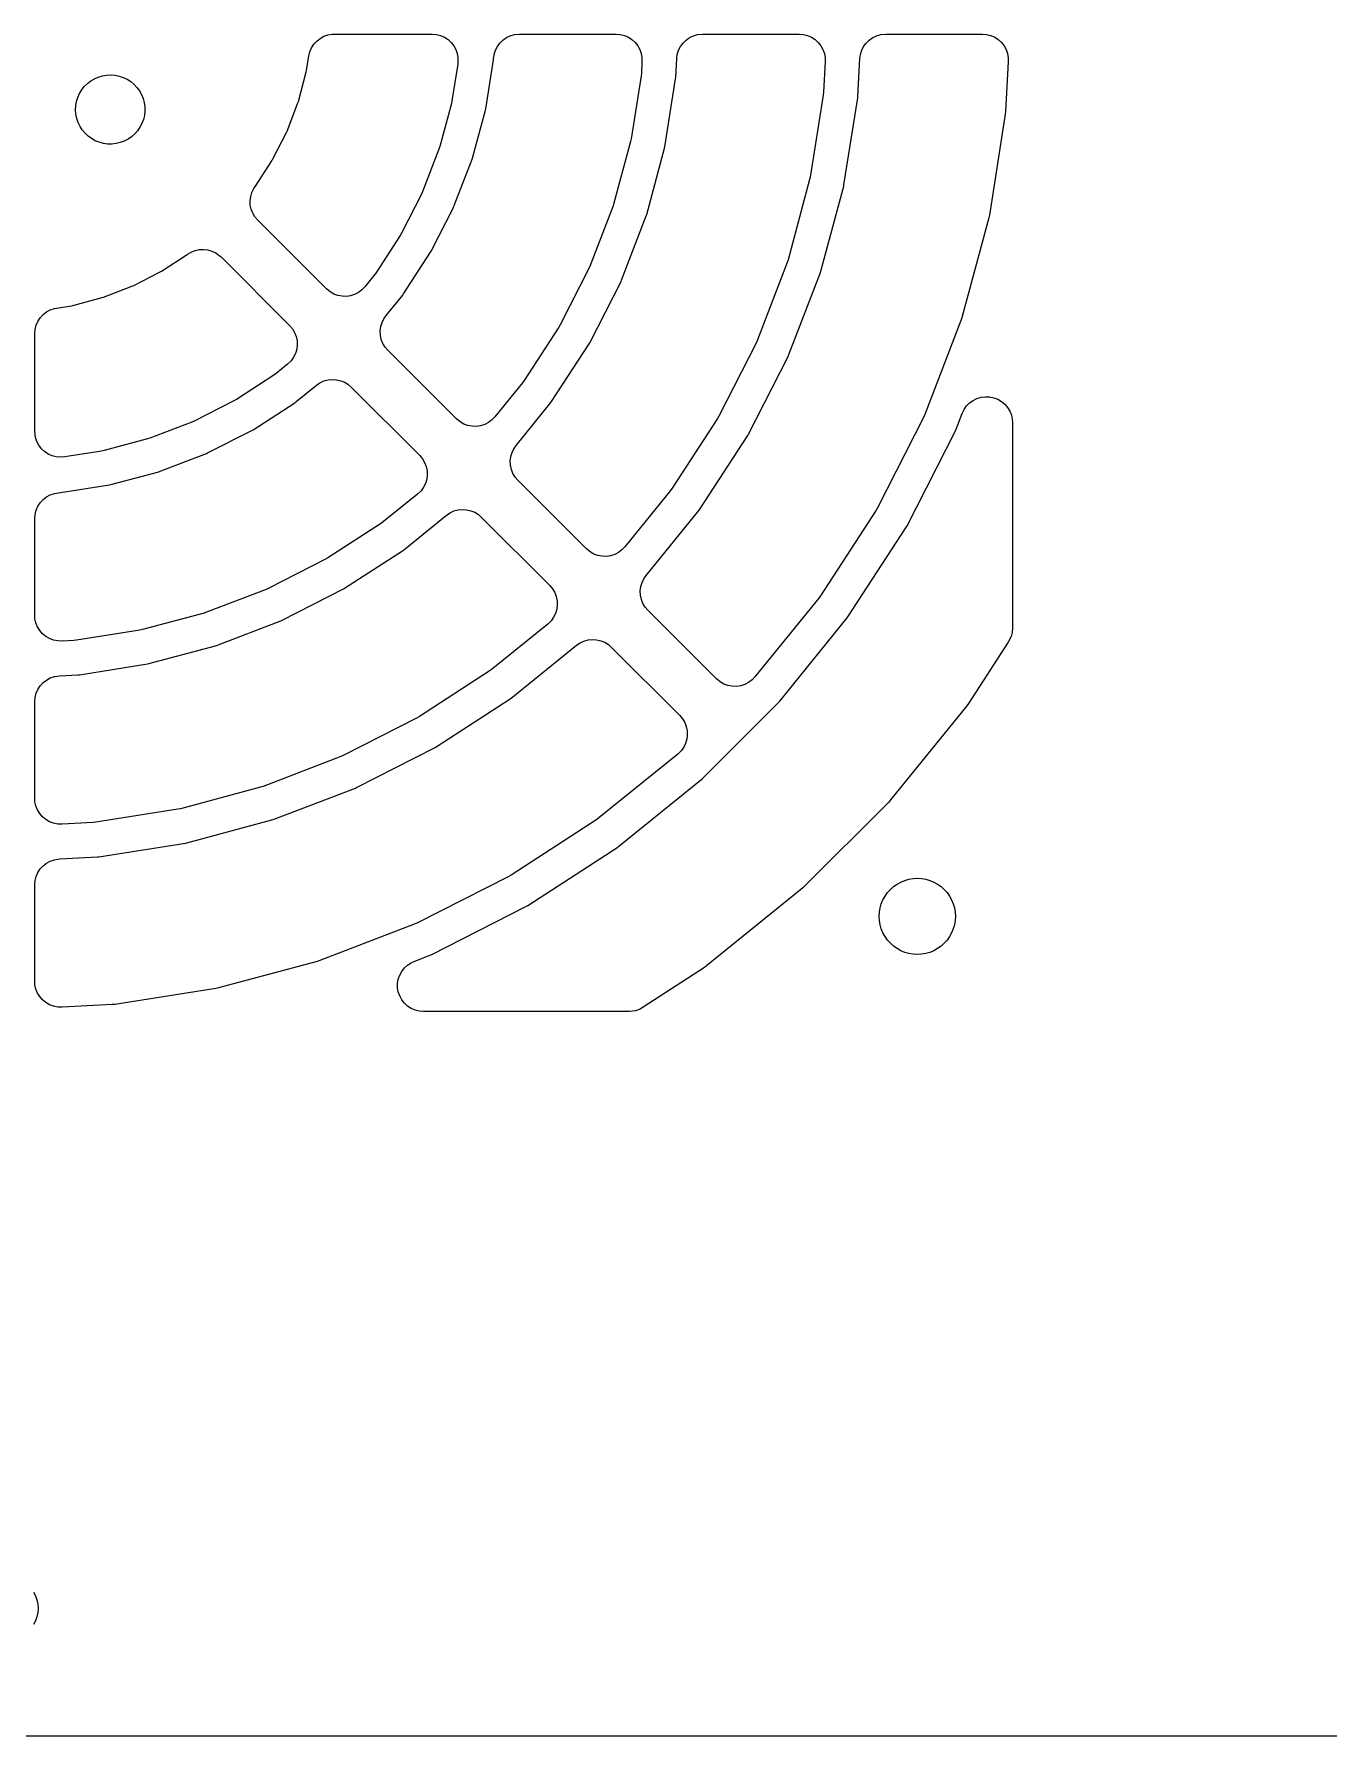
# Model space of a CAD drawing. Header units: metres. Extents: x -215 to 215, y -195 to 195.
# Drawn here: x 1.5 to 76.3, y -194.9 to -96.5 of the extents above; entities that cross this region are included whole.
import ezdxf

# ---------------------------------------------------------------- set-up
doc = ezdxf.new("R2010")
doc.units = ezdxf.units.M

msp = doc.modelspace()

# ---------------------------------------------------------------- linework, layer by layer
for p, q in [((17.399, -97.5247), (17.4966, -97.297)), ((17.4966, -97.297), (17.6304, -97.0885)), ((17.6304, -97.0885), (17.7966, -96.9048)), ((17.7966, -96.9048), (17.9909, -96.7511)), ((17.9909, -96.7511), (18.2078, -96.6314)), ((18.2078, -96.6314), (18.4414, -96.549)), ((18.4414, -96.549), (18.6854, -96.5062)), ((18.6854, -96.5062), (18.8217, -96.5)), ((18.8217, -96.5), (24.4627, -96.5)), ((24.4627, -96.5), (24.7095, -96.5205)), ((24.7095, -96.5205), (24.9497, -96.5813)), ((24.9497, -96.5813), (25.1766, -96.6808)), ((25.1766, -96.6808), (25.384, -96.8163)), ((25.384, -96.8163), (25.5663, -96.9841)), ((25.5663, -96.9841), (25.7184, -97.1796)), ((25.7184, -97.1796), (25.8363, -97.3975)), ((28.1202, -97.4394), (28.2314, -97.218)), ((28.2314, -97.218), (28.3776, -97.018)), ((28.3776, -97.018), (28.5547, -96.8448)), ((28.5547, -96.8448), (28.7579, -96.703)), ((28.7579, -96.703), (28.9816, -96.5967)), ((28.9816, -96.5967), (29.2198, -96.5286)), ((29.2198, -96.5286), (29.5115, -96.5)), ((29.5115, -96.5), (35.0907, -96.5)), ((35.0907, -96.5), (35.3376, -96.5205)), ((35.3376, -96.5205), (35.5778, -96.5813)), ((35.5778, -96.5813), (35.8046, -96.6808)), ((35.8046, -96.6808), (36.012, -96.8163)), ((36.012, -96.8163), (36.1943, -96.9841)), ((36.1943, -96.9841), (36.3465, -97.1796)), ((36.3465, -97.1796), (36.4644, -97.3975)), ((38.7036, -97.4394), (38.8148, -97.218)), ((38.8148, -97.218), (38.961, -97.018)), ((38.961, -97.018), (39.1381, -96.8448)), ((39.1381, -96.8448), (39.3413, -96.703)), ((39.3413, -96.703), (39.565, -96.5967)), ((39.565, -96.5967), (39.8032, -96.5286)), ((39.8032, -96.5286), (40.0948, -96.5)), ((40.0948, -96.5), (45.6741, -96.5)), ((45.6741, -96.5), (45.9209, -96.5205)), ((45.9209, -96.5205), (46.1611, -96.5813)), ((46.1611, -96.5813), (46.388, -96.6808)), ((46.388, -96.6808), (46.5954, -96.8163)), ((46.5954, -96.8163), (46.7776, -96.9841)), ((46.7776, -96.9841), (46.9298, -97.1796)), ((46.9298, -97.1796), (47.0477, -97.3975)), ((49.2869, -97.4394), (49.3981, -97.218)), ((49.3981, -97.218), (49.5443, -97.018)), ((49.5443, -97.018), (49.7214, -96.8448)), ((49.7214, -96.8448), (49.9246, -96.703)), ((49.9246, -96.703), (50.1483, -96.5967)), ((50.1483, -96.5967), (50.3865, -96.5286)), ((50.3865, -96.5286), (50.6782, -96.5)), ((50.6782, -96.5), (56.2574, -96.5)), ((56.2574, -96.5), (56.5043, -96.5205)), ((56.5043, -96.5205), (56.7444, -96.5813)), ((56.7444, -96.5813), (56.9713, -96.6808)), ((56.9713, -96.6808), (57.1787, -96.8163)), ((57.1787, -96.8163), (57.361, -96.9841)), ((57.361, -96.9841), (57.5131, -97.1796)), ((57.5131, -97.1796), (57.631, -97.3975)), ((17.2052, -98.617), (17.3401, -97.7653)), ((17.3401, -97.7653), (17.399, -97.5247)), ((25.9442, -98.2346), (25.6071, -100.363)), ((25.8363, -97.3975), (25.9168, -97.6318)), ((25.9168, -97.6318), (25.9575, -97.8761)), ((25.9575, -97.8761), (25.9442, -98.2346)), ((27.5573, -100.817), (28.0062, -97.983)), ((28.0062, -97.983), (28.0185, -97.866)), ((28.0185, -97.866), (28.0211, -97.8663)), ((28.0211, -97.8663), (28.0469, -97.676)), ((28.0469, -97.676), (28.1202, -97.4394)), ((36.4644, -97.3975), (36.5448, -97.6318)), ((36.5448, -97.6318), (36.5856, -97.8761)), ((36.5887, -98.0785), (36.5528, -98.7628)), ((36.5856, -97.8761), (36.5887, -98.0785)), ((38.5398, -99.0112), (38.5969, -97.9215)), ((38.5969, -97.9215), (38.6302, -97.676)), ((38.6302, -97.676), (38.7036, -97.4394)), ((47.0477, -97.3975), (47.1282, -97.6318)), ((47.172, -98.0785), (47.0782, -99.8691)), ((47.1282, -97.6318), (47.1689, -97.8761)), ((47.1689, -97.8761), (47.172, -98.0785)), ((49.0651, -100.117), (49.1802, -97.9215)), ((49.1802, -97.9215), (49.2136, -97.676)), ((49.2136, -97.676), (49.2869, -97.4394)), ((57.7553, -98.0785), (57.6035, -100.975)), ((57.631, -97.3975), (57.7115, -97.6318)), ((57.7115, -97.6318), (57.7522, -97.8761)), ((57.7522, -97.8761), (57.7553, -98.0785)), ((4.53862, -99.3645), (4.73282, -99.2131)), ((4.73282, -99.2131), (4.94415, -99.0867)), ((4.94415, -99.0867), (5.1694, -98.9872)), ((5.1694, -98.9872), (5.40518, -98.9162)), ((5.40518, -98.9162), (5.6479, -98.8747)), ((5.6479, -98.8747), (5.89389, -98.8633)), ((5.89389, -98.8633), (6.1394, -98.8823)), ((6.1394, -98.8823), (6.38072, -98.9312)), ((6.38072, -98.9312), (6.6142, -99.0095)), ((6.6142, -99.0095), (6.83629, -99.1158)), ((6.83629, -99.1158), (7.04364, -99.2487)), ((7.04364, -99.2487), (7.23308, -99.406)), ((16.733, -100.395), (17.1889, -98.6939)), ((17.1889, -98.6939), (17.2052, -98.617)), ((36.5364, -98.919), (35.9592, -102.563)), ((36.5528, -98.7628), (36.5364, -98.919)), ((37.9094, -103.018), (38.5316, -99.0892)), ((38.5316, -99.0892), (38.5398, -99.0112)), ((3.91621, -100.405), (3.98724, -100.169)), ((3.98724, -100.169), (4.0867, -99.9442)), ((4.0867, -99.9442), (4.21309, -99.7328)), ((4.21309, -99.7328), (4.3645, -99.5386)), ((4.3645, -99.5386), (4.53862, -99.3645)), ((7.23308, -99.406), (7.40175, -99.5854)), ((7.40175, -99.5854), (7.5471, -99.7842)), ((7.5471, -99.7842), (7.66693, -99.9993)), ((7.66693, -99.9993), (7.75941, -100.228)), ((7.75941, -100.228), (7.82314, -100.465)), ((47.0618, -100.025), (46.3113, -104.764)), ((47.0782, -99.8691), (47.0618, -100.025)), ((48.2614, -105.218), (49.0569, -100.195)), ((49.0569, -100.195), (49.0651, -100.117)), ((3.86333, -100.894), (3.87469, -100.648)), ((3.88226, -101.139), (3.86333, -100.894)), ((3.87469, -100.648), (3.91621, -100.405)), ((3.93123, -101.381), (3.88226, -101.139)), ((7.83446, -101.2), (7.77808, -101.44)), ((7.82314, -100.465), (7.85716, -100.709)), ((7.86095, -100.955), (7.83446, -101.2)), ((7.85716, -100.709), (7.86095, -100.955)), ((16.0773, -102.115), (16.7086, -100.47)), ((16.7086, -100.47), (16.733, -100.395)), ((25.5745, -100.516), (24.9063, -103.01)), ((25.6071, -100.363), (25.5745, -100.516)), ((26.7983, -103.666), (27.5409, -100.894)), ((27.5409, -100.894), (27.5573, -100.817)), ((57.5871, -101.132), (56.6633, -106.964)), ((57.6035, -100.975), (57.5871, -101.132)), ((4.00949, -101.614), (3.93123, -101.381)), ((4.11584, -101.836), (4.00949, -101.614)), ((4.24869, -102.044), (4.11584, -101.836)), ((4.40599, -102.233), (4.24869, -102.044)), ((4.58539, -102.402), (4.40599, -102.233)), ((7.2773, -102.277), (7.09279, -102.44)), ((7.44037, -102.093), (7.2773, -102.277)), ((7.57953, -101.89), (7.44037, -102.093)), ((7.69267, -101.671), (7.57953, -101.89)), ((7.77808, -101.44), (7.69267, -101.671)), ((15.2455, -103.757), (16.0453, -102.187)), ((16.0453, -102.187), (16.0773, -102.115)), ((4.78416, -102.547), (4.58539, -102.402)), ((4.99928, -102.667), (4.78416, -102.547)), ((5.22751, -102.759), (4.99928, -102.667)), ((5.46536, -102.823), (5.22751, -102.759)), ((5.70924, -102.857), (5.46536, -102.823)), ((5.95546, -102.861), (5.70924, -102.857)), ((6.20027, -102.834), (5.95546, -102.861)), ((6.43997, -102.778), (6.20027, -102.834)), ((6.67093, -102.693), (6.43997, -102.778)), ((6.88963, -102.58), (6.67093, -102.693)), ((7.09279, -102.44), (6.88963, -102.58)), ((24.8578, -103.159), (23.9326, -105.57)), ((24.9063, -103.01), (24.8578, -103.159)), ((35.9265, -102.717), (34.9717, -106.28)), ((35.9592, -102.563), (35.9265, -102.717)), ((36.8637, -106.936), (37.893, -103.095)), ((37.893, -103.095), (37.9094, -103.018)), ((14.2466, -105.302), (15.2061, -103.825)), ((15.2061, -103.825), (15.2455, -103.757)), ((25.7456, -106.42), (26.774, -103.741)), ((26.774, -103.741), (26.7983, -103.666)), ((46.2786, -104.917), (45.037, -109.551)), ((46.3113, -104.764), (46.2786, -104.917)), ((48.2451, -105.295), (48.2614, -105.218)), ((13.9473, -106.141), (13.9779, -105.896)), ((13.9575, -106.389), (13.9473, -106.141)), ((13.9779, -105.896), (14.0486, -105.658)), ((14.0486, -105.658), (14.1574, -105.436)), ((14.1574, -105.436), (14.2324, -105.322)), ((14.2324, -105.322), (14.2466, -105.302)), ((23.8688, -105.713), (22.6967, -108.013)), ((23.9326, -105.57), (23.8688, -105.713)), ((46.929, -110.207), (48.2451, -105.295)), ((14.0084, -106.631), (13.9575, -106.389)), ((14.0984, -106.862), (14.0084, -106.631)), ((14.2252, -107.075), (14.0984, -106.862)), ((14.3854, -107.264), (14.2252, -107.075)), ((24.4109, -109.048), (25.7137, -106.491)), ((25.7137, -106.491), (25.7456, -106.42)), ((34.9232, -106.43), (33.601, -109.874)), ((34.9717, -106.28), (34.9232, -106.43)), ((35.414, -110.724), (36.8393, -107.011)), ((36.8393, -107.011), (36.8637, -106.936)), ((56.6307, -107.118), (55.1024, -112.821)), ((56.6633, -106.964), (56.6307, -107.118)), ((18.3502, -111.229), (14.3854, -107.264)), ((22.6181, -108.149), (21.2121, -110.314)), ((22.6967, -108.013), (22.6181, -108.149)), ((10.3218, -109.232), (10.5335, -109.104)), ((10.5335, -109.104), (10.7636, -109.012)), ((10.7636, -109.012), (11.0056, -108.959)), ((11.0056, -108.959), (11.2531, -108.947)), ((11.2531, -108.947), (11.4991, -108.975)), ((11.4991, -108.975), (11.7372, -109.044)), ((11.7372, -109.044), (11.9606, -109.151)), ((11.9606, -109.151), (12.1634, -109.293)), ((22.8087, -111.523), (24.3717, -109.116)), ((24.3717, -109.116), (24.4109, -109.048)), ((8.82471, -110.206), (10.3024, -109.247)), ((10.3024, -109.247), (10.3218, -109.232)), ((12.1634, -109.293), (12.264, -109.385)), ((12.264, -109.385), (16.2289, -113.35)), ((33.5371, -110.018), (31.8621, -113.305)), ((33.601, -109.874), (33.5371, -110.018)), ((44.9885, -109.7), (43.2693, -114.179)), ((45.037, -109.551), (44.9885, -109.7)), ((5.47032, -111.709), (7.1151, -111.077)), ((7.1151, -111.077), (7.18683, -111.045)), ((7.18683, -111.045), (8.75652, -110.245)), ((8.75652, -110.245), (8.82471, -110.206)), ((20.5766, -111.112), (20.4053, -111.291)), ((21.1198, -110.441), (20.5766, -111.112)), ((21.2121, -110.314), (21.1198, -110.441)), ((33.5763, -114.34), (35.382, -110.796)), ((35.382, -110.796), (35.414, -110.724)), ((45.0823, -115.029), (46.9047, -110.282)), ((46.9047, -110.282), (46.929, -110.207)), ((3.69386, -112.189), (5.39542, -111.733)), ((5.39542, -111.733), (5.47032, -111.709)), ((18.5664, -111.408), (18.3502, -111.229)), ((18.782, -111.53), (18.5664, -111.408)), ((19.0147, -111.615), (18.782, -111.53)), ((19.2582, -111.66), (19.0147, -111.615)), ((19.5059, -111.665), (19.2582, -111.66)), ((19.751, -111.629), (19.5059, -111.665)), ((19.9868, -111.553), (19.751, -111.629)), ((20.2069, -111.44), (19.9868, -111.553)), ((20.4053, -111.291), (20.2069, -111.44)), ((21.7982, -112.777), (22.7626, -111.586)), ((22.7626, -111.586), (22.8087, -111.523)), ((1.58127, -113.335), (1.68079, -113.108)), ((1.68079, -113.108), (1.81628, -112.9)), ((1.81628, -112.9), (1.98409, -112.718)), ((1.98409, -112.718), (2.17958, -112.566)), ((2.17958, -112.566), (2.39746, -112.448)), ((2.39746, -112.448), (2.63177, -112.368)), ((2.63177, -112.368), (2.76534, -112.34)), ((2.76534, -112.34), (3.61696, -112.205)), ((3.61696, -112.205), (3.69386, -112.189)), ((21.5666, -113.176), (21.6754, -112.953)), ((21.6754, -112.953), (21.7982, -112.777)), ((55.0539, -112.971), (52.9377, -118.483)), ((55.1024, -112.821), (55.0539, -112.971)), ((1.5, -113.822), (1.52046, -113.575)), ((1.5, -119.463), (1.5, -113.822)), ((1.52046, -113.575), (1.58127, -113.335)), ((16.2289, -113.35), (16.389, -113.539)), ((16.389, -113.539), (16.5158, -113.752)), ((16.5158, -113.752), (16.6059, -113.983)), ((16.6059, -113.983), (16.6567, -114.225)), ((21.4652, -113.659), (21.4959, -113.413)), ((21.4755, -113.907), (21.4652, -113.659)), ((21.5263, -114.149), (21.4755, -113.907)), ((21.4959, -113.413), (21.5666, -113.176)), ((31.7836, -113.441), (29.7742, -116.535)), ((31.8621, -113.305), (31.7836, -113.441)), ((16.5656, -114.956), (16.4568, -115.179)), ((16.6363, -114.719), (16.5656, -114.956)), ((16.667, -114.473), (16.6363, -114.719)), ((16.6567, -114.225), (16.667, -114.473)), ((21.6164, -114.38), (21.5263, -114.149)), ((21.7432, -114.593), (21.6164, -114.38)), ((21.9033, -114.782), (21.7432, -114.593)), ((25.8647, -118.743), (21.9033, -114.782)), ((31.3708, -117.744), (33.5371, -114.408)), ((33.5371, -114.408), (33.5763, -114.34)), ((43.2054, -114.322), (41.0276, -118.597)), ((43.2693, -114.179), (43.2054, -114.322)), ((45.0504, -115.101), (45.0823, -115.029)), ((16.1122, -115.577), (15.4415, -116.12)), ((16.3129, -115.38), (16.1122, -115.577)), ((16.4568, -115.179), (16.3129, -115.38)), ((42.7418, -119.632), (45.0504, -115.101)), ((15.3145, -116.212), (13.1493, -117.618)), ((15.4415, -116.12), (15.3145, -116.212)), ((16.5865, -117.763), (17.7773, -116.798)), ((17.7773, -116.798), (17.9821, -116.659)), ((17.9821, -116.659), (18.207, -116.555)), ((18.207, -116.555), (18.4459, -116.489)), ((18.4459, -116.489), (18.6924, -116.464)), ((18.6924, -116.464), (18.9396, -116.48)), ((18.9396, -116.48), (19.1809, -116.536)), ((19.1809, -116.536), (19.4097, -116.631)), ((19.4097, -116.631), (19.6196, -116.763)), ((19.6196, -116.763), (19.782, -116.903)), ((19.782, -116.903), (23.7434, -120.865)), ((29.6819, -116.662), (28.0911, -118.627)), ((29.7742, -116.535), (29.6819, -116.662)), ((13.0134, -117.697), (10.713, -118.869)), ((13.1493, -117.618), (13.0134, -117.697)), ((14.1162, -119.372), (16.523, -117.809)), ((16.523, -117.809), (16.5865, -117.763)), ((29.3127, -120.292), (31.3246, -117.807)), ((31.3246, -117.807), (31.3708, -117.744)), ((55.2072, -118.201), (55.3501, -117.999)), ((55.3501, -117.999), (55.5243, -117.823)), ((55.5243, -117.823), (55.7251, -117.678)), ((55.7251, -117.678), (55.9471, -117.568)), ((55.9471, -117.568), (56.1841, -117.496)), ((56.1841, -117.496), (56.4297, -117.464)), ((56.4297, -117.464), (56.6773, -117.473)), ((56.6773, -117.473), (56.9201, -117.522)), ((56.9201, -117.522), (57.1514, -117.611)), ((57.1514, -117.611), (57.3649, -117.737)), ((57.3649, -117.737), (57.5548, -117.896)), ((57.5548, -117.896), (57.716, -118.084)), ((10.5695, -118.933), (8.15924, -119.858)), ((10.713, -118.869), (10.5695, -118.933)), ((26.0809, -118.922), (25.8647, -118.743)), ((26.2964, -119.045), (26.0809, -118.922)), ((27.7214, -118.954), (27.5013, -119.068)), ((27.9198, -118.806), (27.7214, -118.954)), ((28.0911, -118.627), (27.9198, -118.806)), ((40.9491, -118.732), (38.3363, -122.756)), ((41.0276, -118.597), (40.9491, -118.732)), ((52.8738, -118.627), (50.193, -123.888)), ((52.9377, -118.483), (52.8738, -118.627)), ((54.7507, -119.334), (55.0996, -118.425)), ((55.0996, -118.425), (55.2072, -118.201)), ((57.716, -118.084), (57.8439, -118.296)), ((57.8439, -118.296), (57.9353, -118.526)), ((57.9353, -118.526), (57.9874, -118.768)), ((57.9874, -118.768), (58, -118.962)), ((58, -118.962), (58, -130.843)), ((1.54291, -119.819), (1.5, -119.463)), ((1.6214, -120.054), (1.54291, -119.819)), ((8.00992, -119.906), (5.51637, -120.574)), ((8.15924, -119.858), (8.00992, -119.906)), ((11.4915, -120.714), (14.0483, -119.411)), ((14.0483, -119.411), (14.1162, -119.372)), ((26.5291, -119.129), (26.2964, -119.045)), ((26.7727, -119.175), (26.5291, -119.129)), ((27.0204, -119.18), (26.7727, -119.175)), ((27.2655, -119.144), (27.0204, -119.18)), ((27.5013, -119.068), (27.2655, -119.144)), ((39.9329, -123.964), (42.7025, -119.7)), ((42.7025, -119.7), (42.7418, -119.632)), ((51.9072, -124.923), (54.7187, -119.405)), ((54.7187, -119.405), (54.7507, -119.334)), ((1.73752, -120.273), (1.6214, -120.054)), ((1.88805, -120.469), (1.73752, -120.273)), ((2.06892, -120.639), (1.88805, -120.469)), ((2.27519, -120.776), (2.06892, -120.639)), ((2.50124, -120.877), (2.27519, -120.776)), ((2.74089, -120.94), (2.50124, -120.877)), ((2.98759, -120.963), (2.74089, -120.94)), ((3.23465, -120.944), (2.98759, -120.963)), ((5.36279, -120.607), (3.23465, -120.944)), ((5.51637, -120.574), (5.36279, -120.607)), ((8.74074, -121.774), (11.4198, -120.746)), ((11.4198, -120.746), (11.4915, -120.714)), ((23.7434, -120.865), (23.9035, -121.054)), ((28.9797, -121.174), (29.0103, -120.928)), ((29.0103, -120.928), (29.081, -120.691)), ((29.081, -120.691), (29.1898, -120.468)), ((29.1898, -120.468), (29.3127, -120.292)), ((5.89426, -122.541), (8.66583, -121.798)), ((8.66583, -121.798), (8.74074, -121.774)), ((23.9035, -121.054), (24.0303, -121.267)), ((24.0303, -121.267), (24.1204, -121.497)), ((24.1204, -121.497), (24.1712, -121.74)), ((24.1712, -121.74), (24.1814, -121.987)), ((28.9899, -121.421), (28.9797, -121.174)), ((29.0408, -121.664), (28.9899, -121.421)), ((29.1308, -121.895), (29.0408, -121.664)), ((29.2576, -122.107), (29.1308, -121.895)), ((2.98299, -123.006), (5.81731, -122.557)), ((5.81731, -122.557), (5.89426, -122.541)), ((23.8273, -122.895), (23.6267, -123.091)), ((23.9713, -122.693), (23.8273, -122.895)), ((24.0801, -122.471), (23.9713, -122.693)), ((24.1508, -122.233), (24.0801, -122.471)), ((24.1814, -121.987), (24.1508, -122.233)), ((29.4178, -122.296), (29.2576, -122.107)), ((33.3792, -126.258), (29.4178, -122.296)), ((38.244, -122.883), (35.6055, -126.141)), ((38.3363, -122.756), (38.244, -122.883)), ((1.58127, -124.024), (1.68079, -123.798)), ((1.68079, -123.798), (1.81628, -123.59)), ((1.81628, -123.59), (1.98409, -123.408)), ((1.98409, -123.408), (2.17958, -123.256)), ((2.17958, -123.256), (2.39746, -123.138)), ((2.39746, -123.138), (2.63177, -123.057)), ((2.63177, -123.057), (2.86635, -123.022)), ((2.866, -123.019), (2.98299, -123.006)), ((2.86635, -123.022), (2.866, -123.019)), ((23.6267, -123.091), (21.6622, -124.682)), ((50.193, -123.888), (50.1145, -124.024)), ((1.5, -124.511), (1.52046, -124.265)), ((1.5, -130.091), (1.5, -124.511)), ((1.52046, -124.265), (1.58127, -124.024)), ((21.5352, -124.774), (18.4409, -126.784)), ((21.6622, -124.682), (21.5352, -124.774)), ((22.8073, -126.325), (25.2918, -124.313)), ((25.2918, -124.313), (25.4966, -124.173)), ((25.4966, -124.173), (25.7215, -124.069)), ((25.7215, -124.069), (25.9604, -124.004)), ((25.9604, -124.004), (26.2069, -123.979)), ((26.2069, -123.979), (26.4541, -123.994)), ((26.4541, -123.994), (26.6954, -124.051)), ((26.6954, -124.051), (26.9241, -124.146)), ((26.9241, -124.146), (27.1341, -124.277)), ((27.1341, -124.277), (27.2964, -124.418)), ((27.2964, -124.418), (31.2578, -128.379)), ((36.8271, -127.806), (39.8868, -124.028)), ((39.8868, -124.028), (39.9329, -123.964)), ((50.1145, -124.024), (46.8984, -128.977)), ((51.868, -124.991), (51.9072, -124.923)), ((48.495, -130.185), (51.868, -124.991)), ((18.305, -126.862), (15.0176, -128.537)), ((18.4409, -126.784), (18.305, -126.862)), ((19.408, -128.537), (22.7437, -126.371)), ((22.7437, -126.371), (22.8073, -126.325)), ((33.5953, -126.437), (33.3792, -126.258)), ((33.8109, -126.559), (33.5953, -126.437)), ((34.0436, -126.644), (33.8109, -126.559)), ((34.2871, -126.689), (34.0436, -126.644)), ((34.5348, -126.694), (34.2871, -126.689)), ((34.7799, -126.658), (34.5348, -126.694)), ((35.0157, -126.582), (34.7799, -126.658)), ((35.2359, -126.469), (35.0157, -126.582)), ((35.4342, -126.32), (35.2359, -126.469)), ((35.6055, -126.141), (35.4342, -126.32)), ((36.7043, -127.982), (36.8271, -127.806)), ((14.8742, -128.601), (11.4297, -129.923)), ((15.0176, -128.537), (14.8742, -128.601)), ((15.796, -130.382), (19.34, -128.576)), ((19.34, -128.576), (19.408, -128.537)), ((31.2578, -128.379), (31.418, -128.568)), ((31.418, -128.568), (31.5448, -128.781)), ((31.5448, -128.781), (31.6348, -129.012)), ((36.4942, -128.688), (36.5248, -128.442)), ((36.5044, -128.936), (36.4942, -128.688)), ((36.5248, -128.442), (36.5955, -128.205)), ((36.5955, -128.205), (36.7043, -127.982)), ((31.6653, -129.748), (31.5946, -129.985)), ((31.6348, -129.012), (31.6857, -129.254)), ((31.6959, -129.502), (31.6653, -129.748)), ((31.6857, -129.254), (31.6959, -129.502)), ((36.5552, -129.178), (36.5044, -128.936)), ((36.6453, -129.409), (36.5552, -129.178)), ((36.7721, -129.622), (36.6453, -129.409)), ((36.9322, -129.811), (36.7721, -129.622)), ((40.8936, -133.772), (36.9322, -129.811)), ((46.8061, -129.104), (43.12, -133.656)), ((46.8984, -128.977), (46.8061, -129.104)), ((1.51366, -130.293), (1.5, -130.091)), ((1.56715, -130.535), (1.51366, -130.293)), ((1.65974, -130.764), (1.56715, -130.535)), ((1.78889, -130.976), (1.65974, -130.764)), ((11.2803, -129.972), (7.71677, -130.927)), ((11.4297, -129.923), (11.2803, -129.972)), ((12.0112, -131.839), (15.7243, -130.414)), ((15.7243, -130.414), (15.796, -130.382)), ((31.1411, -130.606), (27.8829, -133.244)), ((31.3418, -130.409), (31.1411, -130.606)), ((31.4857, -130.208), (31.3418, -130.409)), ((31.5946, -129.985), (31.4857, -130.208)), ((44.5514, -135.062), (48.4489, -130.249)), ((48.4489, -130.249), (48.495, -130.185)), ((1.95108, -131.163), (1.78889, -130.976)), ((2.14188, -131.321), (1.95108, -131.163)), ((2.35609, -131.445), (2.14188, -131.321)), ((2.58786, -131.533), (2.35609, -131.445)), ((2.83087, -131.581), (2.58786, -131.533)), ((3.07849, -131.589), (2.83087, -131.581)), ((3.76282, -131.553), (3.07849, -131.589)), ((3.91898, -131.536), (3.76282, -131.553)), ((7.56319, -130.959), (3.91898, -131.536)), ((7.71677, -130.927), (7.56319, -130.959)), ((32.8063, -131.827), (33.011, -131.688)), ((33.011, -131.688), (33.2359, -131.584)), ((33.2359, -131.584), (33.4749, -131.518)), ((33.4749, -131.518), (33.7213, -131.493)), ((33.7213, -131.493), (33.9686, -131.509)), ((33.9686, -131.509), (34.2098, -131.565)), ((34.2098, -131.565), (34.4386, -131.66)), ((34.4386, -131.66), (34.6486, -131.792)), ((34.6486, -131.792), (34.8109, -131.932)), ((57.758, -131.659), (55.4605, -135.197)), ((57.9187, -131.33), (57.758, -131.659)), ((57.9795, -131.089), (57.9187, -131.33)), ((58, -130.843), (57.9795, -131.089)), ((8.09465, -132.893), (11.9363, -131.864)), ((11.9363, -131.864), (12.0112, -131.839)), ((29.0279, -134.887), (32.8063, -131.827)), ((34.8109, -131.932), (38.7723, -135.894)), ((2.17958, -133.839), (2.39746, -133.721)), ((2.39746, -133.721), (2.63177, -133.641)), ((2.63177, -133.641), (2.92149, -133.597)), ((2.92149, -133.597), (4.0112, -133.54)), ((4.0112, -133.54), (4.08925, -133.532)), ((4.08925, -133.532), (8.0177, -132.909)), ((8.0177, -132.909), (8.09465, -132.893)), ((27.7558, -133.336), (23.7325, -135.949)), ((27.8829, -133.244), (27.7558, -133.336)), ((41.1098, -133.951), (40.8936, -133.772)), ((43.12, -133.656), (42.9487, -133.835)), ((1.52046, -134.848), (1.58127, -134.608)), ((1.58127, -134.608), (1.68079, -134.381)), ((1.68079, -134.381), (1.81628, -134.174)), ((1.81628, -134.174), (1.98409, -133.991)), ((1.98409, -133.991), (2.17958, -133.839)), ((41.3253, -134.073), (41.1098, -133.951)), ((41.558, -134.158), (41.3253, -134.073)), ((41.8016, -134.204), (41.558, -134.158)), ((42.0493, -134.209), (41.8016, -134.204)), ((42.2944, -134.173), (42.0493, -134.209)), ((42.5302, -134.097), (42.2944, -134.173)), ((42.7503, -133.983), (42.5302, -134.097)), ((42.9487, -133.835), (42.7503, -133.983)), ((1.5, -135.095), (1.52046, -134.848)), ((1.5, -140.674), (1.5, -135.095)), ((24.6995, -137.703), (28.9644, -134.933)), ((28.9644, -134.933), (29.0279, -134.887)), ((40.1199, -139.499), (44.4989, -135.12)), ((44.4989, -135.12), (44.5514, -135.062)), ((55.3682, -135.324), (50.9548, -140.774)), ((55.4605, -135.197), (55.3682, -135.324)), ((23.5965, -136.028), (19.3223, -138.205)), ((23.7325, -135.949), (23.5965, -136.028)), ((38.7723, -135.894), (38.9324, -136.083)), ((38.9324, -136.083), (39.0592, -136.295)), ((39.0592, -136.295), (39.1493, -136.526)), ((39.1493, -136.526), (39.2001, -136.769)), ((24.6316, -137.742), (24.6995, -137.703)), ((39.0002, -137.722), (38.8562, -137.924)), ((39.109, -137.5), (39.0002, -137.722)), ((39.1797, -137.262), (39.109, -137.5)), ((39.2103, -137.016), (39.1797, -137.262)), ((39.2001, -136.769), (39.2103, -137.016)), ((19.1789, -138.269), (14.7001, -139.989)), ((19.3223, -138.205), (19.1789, -138.269)), ((20.1008, -140.05), (24.6316, -137.742)), ((38.6556, -138.12), (34.1036, -141.806)), ((38.8562, -137.924), (38.6556, -138.12)), ((35.2486, -143.449), (40.0616, -139.551)), ((40.0616, -139.551), (40.1199, -139.499)), ((1.51366, -140.876), (1.5, -140.674)), ((14.5508, -140.037), (9.91716, -141.279)), ((14.7001, -139.989), (14.5508, -140.037)), ((15.2816, -141.905), (20.029, -140.082)), ((20.029, -140.082), (20.1008, -140.05)), ((1.56717, -141.118), (1.51366, -140.876)), ((1.65976, -141.348), (1.56717, -141.118)), ((1.78891, -141.559), (1.65976, -141.348)), ((1.9511, -141.746), (1.78891, -141.559)), ((9.76358, -141.311), (5.02524, -142.062)), ((9.91716, -141.279), (9.76358, -141.311)), ((50.8497, -140.891), (45.8911, -145.85)), ((50.9548, -140.774), (50.8497, -140.891)), ((2.14189, -141.904), (1.9511, -141.746)), ((2.35609, -142.029), (2.14189, -141.904)), ((2.58788, -142.116), (2.35609, -142.029)), ((2.83089, -142.164), (2.58788, -142.116)), ((3.07851, -142.172), (2.83089, -142.164)), ((4.86909, -142.078), (3.07851, -142.172)), ((5.02524, -142.062), (4.86909, -142.078)), ((10.2951, -143.245), (15.2067, -141.929)), ((15.2067, -141.929), (15.2816, -141.905)), ((33.9766, -141.898), (29.0243, -145.114)), ((34.1036, -141.806), (33.9766, -141.898)), ((5.1955, -144.057), (10.2181, -143.261)), ((10.2181, -143.261), (10.2951, -143.245)), ((29.9912, -146.868), (35.1852, -143.495)), ((35.1852, -143.495), (35.2486, -143.449)), ((1.81628, -144.757), (1.98409, -144.575)), ((1.98409, -144.575), (2.17958, -144.422)), ((2.17958, -144.422), (2.39746, -144.305)), ((2.39746, -144.305), (2.63177, -144.224)), ((2.63177, -144.224), (2.92149, -144.18)), ((2.92149, -144.18), (5.11745, -144.065)), ((5.11745, -144.065), (5.1955, -144.057)), ((1.5, -145.678), (1.52046, -145.431)), ((1.52046, -145.431), (1.58127, -145.191)), ((1.58127, -145.191), (1.68079, -144.964)), ((1.68079, -144.964), (1.81628, -144.757)), ((28.8883, -145.193), (23.6268, -147.874)), ((29.0243, -145.114), (28.8883, -145.193)), ((51.3277, -145.634), (51.5439, -145.515)), ((51.5439, -145.515), (51.7722, -145.42)), ((51.7722, -145.42), (52.0097, -145.352)), ((52.0097, -145.352), (52.2533, -145.31)), ((52.2533, -145.31), (52.5, -145.297)), ((52.5, -145.297), (52.7467, -145.31)), ((52.7467, -145.31), (52.9903, -145.352)), ((52.9903, -145.352), (53.2278, -145.42)), ((53.2278, -145.42), (53.456, -145.515)), ((53.456, -145.515), (53.6723, -145.634)), ((1.5, -151.257), (1.5, -145.678)), ((45.7745, -145.955), (40.3243, -150.368)), ((45.8911, -145.85), (45.7745, -145.955)), ((50.4202, -146.772), (50.5147, -146.544)), ((50.5147, -146.544), (50.6343, -146.328)), ((50.6343, -146.328), (50.7773, -146.126)), ((50.7773, -146.126), (50.9419, -145.942)), ((50.9419, -145.942), (51.1262, -145.777)), ((51.1262, -145.777), (51.3277, -145.634)), ((53.6723, -145.634), (53.8738, -145.777)), ((53.8738, -145.777), (54.0581, -145.942)), ((54.0581, -145.942), (54.2227, -146.126)), ((54.2227, -146.126), (54.3657, -146.328)), ((54.3657, -146.328), (54.4852, -146.544)), ((54.4852, -146.544), (54.5798, -146.772)), ((24.4054, -149.719), (29.9233, -146.907)), ((29.9233, -146.907), (29.9912, -146.868)), ((50.2965, -147.5), (50.3104, -147.253)), ((50.3104, -147.747), (50.2965, -147.5)), ((50.3104, -147.253), (50.3518, -147.01)), ((50.3518, -147.01), (50.4202, -146.772)), ((54.5798, -146.772), (54.6482, -147.01)), ((54.6482, -147.01), (54.6896, -147.253)), ((54.6896, -147.253), (54.7035, -147.5)), ((54.7035, -147.5), (54.6896, -147.747)), ((23.4834, -147.938), (17.9705, -150.054)), ((23.6268, -147.874), (23.4834, -147.938)), ((50.3518, -147.99), (50.3104, -147.747)), ((50.4202, -148.228), (50.3518, -147.99)), ((50.5147, -148.456), (50.4202, -148.228)), ((50.6343, -148.672), (50.5147, -148.456)), ((54.4852, -148.456), (54.3657, -148.672)), ((54.5798, -148.228), (54.4852, -148.456)), ((54.6482, -147.99), (54.5798, -148.228)), ((54.6896, -147.747), (54.6482, -147.99)), ((50.7773, -148.874), (50.6343, -148.672)), ((50.9419, -149.058), (50.7773, -148.874)), ((51.1262, -149.223), (50.9419, -149.058)), ((51.3277, -149.366), (51.1262, -149.223)), ((51.5439, -149.485), (51.3277, -149.366)), ((51.7722, -149.58), (51.5439, -149.485)), ((53.456, -149.485), (53.2278, -149.58)), ((53.6723, -149.366), (53.456, -149.485)), ((53.8738, -149.223), (53.6723, -149.366)), ((54.0581, -149.058), (53.8738, -149.223)), ((54.2227, -148.874), (54.0581, -149.058)), ((54.3657, -148.672), (54.2227, -148.874)), ((17.8212, -150.102), (12.1176, -151.631)), ((17.9705, -150.054), (17.8212, -150.102)), ((22.7064, -150.68), (22.8585, -150.484)), ((22.8585, -150.484), (23.0408, -150.316)), ((23.0408, -150.316), (23.2482, -150.181)), ((23.2482, -150.181), (23.4246, -150.1)), ((23.4246, -150.1), (24.3336, -149.751)), ((24.3336, -149.751), (24.4054, -149.719)), ((40.1973, -150.461), (36.6595, -152.758)), ((40.3243, -150.368), (40.1973, -150.461)), ((52.0097, -149.648), (51.7722, -149.58)), ((52.2533, -149.69), (52.0097, -149.648)), ((52.5, -149.703), (52.2533, -149.69)), ((52.7467, -149.69), (52.5, -149.703)), ((52.9903, -149.648), (52.7467, -149.69)), ((53.2278, -149.58), (52.9903, -149.648)), ((1.51366, -151.459), (1.5, -151.257)), ((1.56717, -151.701), (1.51366, -151.459)), ((22.4672, -151.376), (22.508, -151.132)), ((22.4672, -151.624), (22.4672, -151.376)), ((22.508, -151.132), (22.5885, -150.897)), ((22.5885, -150.897), (22.7064, -150.68)), ((1.65976, -151.931), (1.56717, -151.701)), ((1.78891, -152.142), (1.65976, -151.931)), ((1.9511, -152.33), (1.78891, -152.142)), ((2.14189, -152.488), (1.9511, -152.33)), ((11.964, -151.663), (6.1315, -152.587)), ((12.1176, -151.631), (11.964, -151.663)), ((22.508, -151.868), (22.4672, -151.624)), ((22.5885, -152.103), (22.508, -151.868)), ((22.7064, -152.32), (22.5885, -152.103)), ((22.8585, -152.516), (22.7064, -152.32)), ((2.35609, -152.612), (2.14189, -152.488)), ((2.58786, -152.7), (2.35609, -152.612)), ((2.83087, -152.748), (2.58786, -152.7)), ((3.07851, -152.755), (2.83087, -152.748)), ((5.97536, -152.604), (3.07851, -152.755)), ((6.1315, -152.587), (5.97536, -152.604)), ((23.0408, -152.684), (22.8585, -152.516)), ((23.2482, -152.819), (23.0408, -152.684)), ((23.4751, -152.919), (23.2482, -152.819)), ((23.7152, -152.98), (23.4751, -152.919)), ((23.9621, -153), (23.7152, -152.98)), ((35.8425, -153), (23.9621, -153)), ((36.2067, -152.955), (35.8425, -153)), ((36.4413, -152.875), (36.2067, -152.955)), ((36.6595, -152.758), (36.4413, -152.875)), ((1.41779, -186.562), (1.53926, -186.778)), ((1.53926, -186.778), (1.62791, -187.01)), ((1.62791, -187.01), (1.68187, -187.252)), ((1.68187, -187.748), (1.62791, -187.99)), ((1.68187, -187.252), (1.7, -187.5)), ((1.7, -187.5), (1.68187, -187.748)), ((1.53926, -188.222), (1.41779, -188.438)), ((1.62791, -187.99), (1.53926, -188.222)), ((-209.875, -194.875), (209.875, -194.875))]:
    msp.add_line(p, q)

doc.saveas('drawing.dxf')
